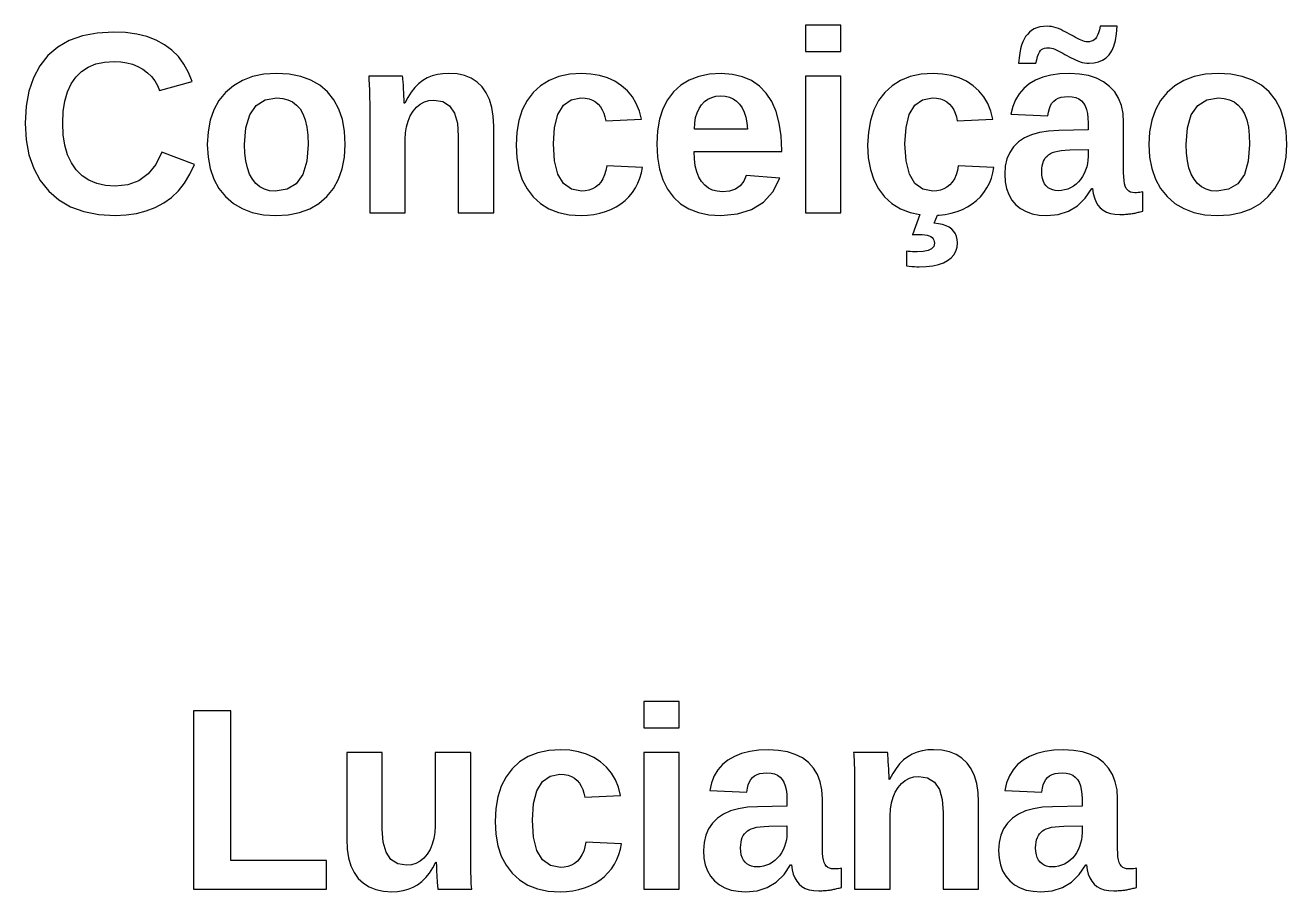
# Model space of a CAD drawing. Header units: metres. Extents: x 18 to 589, y 31 to 387.
# Drawn here: x 535 to 589.2, y 349.6 to 386.7 of the extents above; entities that cross this region are included whole.
import ezdxf

# ---------------------------------------------------------------- set-up
doc = ezdxf.new("R2010")
doc.units = ezdxf.units.M

msp = doc.modelspace()

# ---------------------------------------------------------------- linework, layer by layer
for p, q in [((570.024, 386.728), (568.5, 386.728)), ((568.5, 386.728), (568.5, 385.605)), ((570.024, 385.605), (570.024, 386.728)), ((578.316, 386.568), (578.21, 386.503)), ((578.435, 386.619), (578.316, 386.568)), ((578.568, 386.656), (578.435, 386.619)), ((578.713, 386.677), (578.568, 386.656)), ((578.871, 386.685), (578.713, 386.677)), ((578.969, 386.681), (578.871, 386.685)), ((579.067, 386.668), (578.969, 386.681)), ((579.164, 386.648), (579.067, 386.668)), ((579.262, 386.619), (579.164, 386.648)), ((579.36, 386.582), (579.262, 386.619)), ((579.457, 386.539), (579.36, 386.582)), ((579.552, 386.495), (579.457, 386.539)), ((581.117, 386.535), (581.081, 386.407)), ((581.15, 386.685), (581.117, 386.535)), ((581.882, 386.685), (581.15, 386.685)), ((581.856, 386.363), (581.882, 386.685)), ((536.91, 386.072), (536.417, 385.79)), ((537.473, 386.274), (536.91, 386.072)), ((538.106, 386.395), (537.473, 386.274)), ((538.809, 386.435), (538.106, 386.395)), ((539.327, 386.414), (538.809, 386.435)), ((539.805, 386.349), (539.327, 386.414)), ((540.243, 386.241), (539.805, 386.349)), ((540.641, 386.09), (540.243, 386.241)), ((541, 385.895), (540.641, 386.09)), ((577.827, 386.015), (577.778, 385.88)), ((577.885, 386.132), (577.827, 386.015)), ((577.952, 386.24), (577.885, 386.132)), ((578.029, 386.338), (577.952, 386.24)), ((578.114, 386.425), (578.029, 386.338)), ((578.21, 386.503), (578.114, 386.425)), ((579.647, 386.449), (579.552, 386.495)), ((579.74, 386.401), (579.647, 386.449)), ((579.831, 386.351), (579.74, 386.401)), ((579.921, 386.301), (579.831, 386.351)), ((580.009, 386.253), (579.921, 386.301)), ((580.094, 386.207), (580.009, 386.253)), ((580.177, 386.163), (580.094, 386.207)), ((580.257, 386.121), (580.177, 386.163)), ((580.335, 386.083), (580.257, 386.121)), ((580.409, 386.055), (580.335, 386.083)), ((580.48, 386.034), (580.409, 386.055)), ((580.548, 386.022), (580.48, 386.034)), ((580.613, 386.018), (580.548, 386.022)), ((580.696, 386.023), (580.613, 386.018)), ((580.771, 386.039), (580.696, 386.023)), ((580.839, 386.065), (580.771, 386.039)), ((580.899, 386.103), (580.839, 386.065)), ((580.952, 386.15), (580.899, 386.103)), ((580.999, 386.214), (580.952, 386.15)), ((581.042, 386.3), (580.999, 386.214)), ((581.081, 386.407), (581.042, 386.3)), ((581.74, 385.837), (581.809, 386.081)), ((581.809, 386.081), (581.856, 386.363)), ((536.417, 385.79), (535.993, 385.426)), ((541.318, 385.659), (541, 385.895)), ((541.596, 385.383), (541.318, 385.659)), ((568.5, 385.605), (570.024, 385.605)), ((577.7, 385.537), (577.672, 385.328)), ((577.735, 385.721), (577.7, 385.537)), ((577.778, 385.88), (577.735, 385.721)), ((578.461, 385.383), (578.5, 385.491)), ((578.5, 385.491), (578.542, 385.576)), ((578.542, 385.576), (578.587, 385.638)), ((578.587, 385.638), (578.637, 385.683)), ((578.637, 385.683), (578.697, 385.718)), ((578.697, 385.718), (578.765, 385.743)), ((578.765, 385.743), (578.841, 385.758)), ((578.841, 385.758), (578.926, 385.763)), ((578.926, 385.763), (578.992, 385.758)), ((578.992, 385.758), (579.062, 385.746)), ((579.062, 385.746), (579.136, 385.726)), ((579.136, 385.726), (579.212, 385.697)), ((579.212, 385.697), (579.292, 385.66)), ((579.292, 385.66), (579.374, 385.617)), ((579.374, 385.617), (579.458, 385.573)), ((579.458, 385.573), (579.545, 385.527)), ((579.545, 385.527), (579.633, 385.479)), ((579.633, 385.479), (579.723, 385.429)), ((581.405, 385.331), (581.537, 385.464)), ((581.537, 385.464), (581.649, 385.631)), ((581.649, 385.631), (581.74, 385.837)), ((535.644, 384.988), (535.372, 384.479)), ((535.993, 385.426), (535.644, 384.988)), ((537.44, 384.746), (537.728, 384.935)), ((537.728, 384.935), (538.057, 385.069)), ((538.057, 385.069), (538.428, 385.15)), ((538.428, 385.15), (538.841, 385.177)), ((538.841, 385.177), (539.118, 385.163)), ((539.118, 385.163), (539.38, 385.123)), ((539.38, 385.123), (539.626, 385.055)), ((539.626, 385.055), (539.858, 384.96)), ((539.858, 384.96), (540.075, 384.838)), ((541.834, 385.065), (541.596, 385.383)), ((542.031, 384.707), (541.834, 385.065)), ((577.672, 385.328), (577.651, 385.095)), ((577.651, 385.095), (578.394, 385.095)), ((578.394, 385.095), (578.426, 385.251)), ((578.426, 385.251), (578.461, 385.383)), ((579.723, 385.429), (579.815, 385.379)), ((579.815, 385.379), (579.907, 385.331)), ((579.907, 385.331), (580.001, 385.285)), ((580.001, 385.285), (580.096, 385.241)), ((580.096, 385.241), (580.192, 385.198)), ((580.192, 385.198), (580.289, 385.161)), ((580.289, 385.161), (580.385, 385.133)), ((580.385, 385.133), (580.481, 385.112)), ((580.481, 385.112), (580.577, 385.1)), ((580.577, 385.1), (580.672, 385.095)), ((580.672, 385.095), (580.886, 385.11)), ((580.886, 385.11), (581.079, 385.154)), ((581.079, 385.154), (581.252, 385.228)), ((581.252, 385.228), (581.405, 385.331)), ((535.372, 384.479), (535.178, 383.901)), ((536.993, 384.21), (537.195, 384.504)), ((537.195, 384.504), (537.44, 384.746)), ((540.075, 384.838), (540.271, 384.693)), ((540.271, 384.693), (540.439, 384.529)), ((540.439, 384.529), (540.579, 384.346)), ((542.188, 384.309), (542.031, 384.707)), ((544.779, 384.526), (544.341, 384.364)), ((545.266, 384.624), (544.779, 384.526)), ((545.803, 384.656), (545.266, 384.624)), ((546.351, 384.625), (545.803, 384.656)), ((546.844, 384.531), (546.351, 384.625)), ((547.283, 384.374), (546.844, 384.531)), ((547.667, 384.154), (547.283, 384.374)), ((551.215, 384.548), (549.761, 384.548)), ((549.761, 384.548), (549.768, 384.45)), ((549.768, 384.45), (549.774, 384.347)), ((551.222, 384.493), (551.215, 384.548)), ((551.23, 384.41), (551.222, 384.493)), ((551.238, 384.3), (551.23, 384.41)), ((552.277, 384.467), (552.083, 384.358)), ((552.485, 384.552), (552.277, 384.467)), ((552.707, 384.613), (552.485, 384.552)), ((552.944, 384.649), (552.707, 384.613)), ((553.195, 384.661), (552.944, 384.649)), ((553.551, 384.638), (553.195, 384.661)), ((553.872, 384.569), (553.551, 384.638)), ((554.158, 384.454), (553.872, 384.569)), ((554.41, 384.294), (554.158, 384.454)), ((557.922, 384.526), (557.506, 384.364)), ((558.386, 384.624), (557.922, 384.526)), ((558.9, 384.656), (558.386, 384.624)), ((559.3, 384.635), (558.9, 384.656)), ((559.672, 384.573), (559.3, 384.635)), ((560.014, 384.469), (559.672, 384.573)), ((560.329, 384.323), (560.014, 384.469)), ((563.519, 384.375), (563.158, 384.156)), ((563.928, 384.531), (563.519, 384.375)), ((564.385, 384.625), (563.928, 384.531)), ((564.89, 384.656), (564.385, 384.625)), ((565.372, 384.623), (564.89, 384.656)), ((565.806, 384.522), (565.372, 384.623)), ((566.192, 384.354), (565.806, 384.522)), ((570.024, 384.548), (568.5, 384.548)), ((568.5, 384.548), (568.5, 378.678)), ((570.024, 378.678), (570.024, 384.548)), ((573.004, 384.526), (572.588, 384.364)), ((573.468, 384.624), (573.004, 384.526)), ((573.982, 384.656), (573.468, 384.624)), ((574.382, 384.635), (573.982, 384.656)), ((574.754, 384.573), (574.382, 384.635)), ((575.096, 384.469), (574.754, 384.573)), ((575.411, 384.323), (575.096, 384.469)), ((578.377, 384.373), (578.104, 384.214)), ((578.688, 384.497), (578.377, 384.373)), ((579.036, 384.585), (578.688, 384.497)), ((579.42, 384.638), (579.036, 384.585)), ((579.842, 384.656), (579.42, 384.638)), ((580.267, 384.634), (579.842, 384.656)), ((580.65, 384.568), (580.267, 384.634)), ((580.993, 384.459), (580.65, 384.568)), ((581.295, 384.305), (580.993, 384.459)), ((585.183, 384.526), (584.746, 384.364)), ((585.67, 384.624), (585.183, 384.526)), ((586.207, 384.656), (585.67, 384.624)), ((586.755, 384.625), (586.207, 384.656)), ((587.248, 384.531), (586.755, 384.625)), ((587.687, 384.374), (587.248, 384.531)), ((588.071, 384.154), (587.687, 384.374)), ((535.178, 383.901), (535.061, 383.253)), ((536.723, 383.472), (536.835, 383.866)), ((536.835, 383.866), (536.993, 384.21)), ((540.579, 384.346), (540.692, 384.144)), ((540.692, 384.144), (540.778, 383.924)), ((540.778, 383.924), (542.188, 384.309)), ((543.617, 383.845), (543.336, 383.497)), ((543.954, 384.137), (543.617, 383.845)), ((544.341, 384.364), (543.954, 384.137)), ((547.997, 383.872), (547.667, 384.154)), ((548.269, 383.531), (547.997, 383.872)), ((549.774, 384.347), (549.78, 384.239)), ((549.78, 384.239), (549.786, 384.126)), ((549.786, 384.126), (549.791, 384.008)), ((549.791, 384.008), (549.796, 383.881)), ((549.796, 383.881), (549.8, 383.74)), ((551.248, 384.162), (551.238, 384.3)), ((551.258, 383.997), (551.248, 384.162)), ((551.268, 383.829), (551.258, 383.997)), ((551.276, 383.684), (551.268, 383.829)), ((551.58, 383.86), (551.437, 383.636)), ((551.735, 384.056), (551.58, 383.86)), ((551.903, 384.221), (551.735, 384.056)), ((552.083, 384.358), (551.903, 384.221)), ((554.627, 384.087), (554.41, 384.294)), ((554.807, 383.835), (554.627, 384.087)), ((554.946, 383.541), (554.807, 383.835)), ((556.822, 383.845), (556.559, 383.495)), ((557.14, 384.137), (556.822, 383.845)), ((557.506, 384.364), (557.14, 384.137)), ((560.614, 384.135), (560.329, 384.323)), ((560.865, 383.911), (560.614, 384.135)), ((561.076, 383.655), (560.865, 383.911)), ((562.845, 383.875), (562.586, 383.536)), ((563.158, 384.156), (562.845, 383.875)), ((566.531, 384.12), (566.192, 384.354)), ((566.822, 383.818), (566.531, 384.12)), ((571.904, 383.845), (571.641, 383.495)), ((572.222, 384.137), (571.904, 383.845)), ((572.588, 384.364), (572.222, 384.137)), ((575.696, 384.135), (575.411, 384.323)), ((575.947, 383.911), (575.696, 384.135)), ((576.158, 383.655), (575.947, 383.911)), ((577.868, 384.021), (577.672, 383.794)), ((578.104, 384.214), (577.868, 384.021)), ((581.556, 384.108), (581.295, 384.305)), ((581.773, 383.871), (581.556, 384.108)), ((581.942, 383.596), (581.773, 383.871)), ((584.021, 383.845), (583.74, 383.497)), ((584.359, 384.137), (584.021, 383.845)), ((584.746, 384.364), (584.359, 384.137)), ((588.401, 383.872), (588.071, 384.154)), ((588.674, 383.531), (588.401, 383.872)), ((536.656, 383.029), (536.723, 383.472)), ((543.336, 383.497), (543.117, 383.1)), ((544.658, 382.893), (544.936, 383.291)), ((544.936, 383.291), (545.325, 383.53)), ((545.325, 383.53), (545.825, 383.609)), ((545.825, 383.609), (546.073, 383.59)), ((546.073, 383.59), (546.296, 383.534)), ((546.296, 383.534), (546.494, 383.439)), ((546.494, 383.439), (546.668, 383.307)), ((546.668, 383.307), (546.817, 383.137)), ((548.481, 383.135), (548.269, 383.531)), ((549.8, 383.74), (549.802, 383.585)), ((549.802, 383.585), (549.804, 383.417)), ((549.804, 383.417), (549.805, 383.235)), ((551.281, 383.561), (551.276, 383.684)), ((551.284, 383.46), (551.281, 383.561)), ((551.286, 383.381), (551.284, 383.46)), ((551.307, 383.381), (551.286, 383.381)), ((551.437, 383.636), (551.307, 383.381)), ((551.812, 383.213), (551.973, 383.346)), ((551.973, 383.346), (552.152, 383.441)), ((552.152, 383.441), (552.348, 383.498)), ((552.348, 383.498), (552.56, 383.517)), ((552.56, 383.517), (552.937, 383.455)), ((552.937, 383.455), (553.23, 383.27)), ((555.046, 383.205), (554.946, 383.541)), ((556.559, 383.495), (556.354, 383.094)), ((557.879, 382.9), (558.114, 383.294)), ((558.114, 383.294), (558.444, 383.53)), ((558.444, 383.53), (558.867, 383.609)), ((558.867, 383.609), (559.05, 383.598)), ((559.05, 383.598), (559.215, 383.566)), ((559.215, 383.566), (559.362, 383.513)), ((559.362, 383.513), (559.492, 383.437)), ((559.492, 383.437), (559.605, 383.341)), ((559.605, 383.341), (559.702, 383.226)), ((561.246, 383.368), (561.076, 383.655)), ((561.376, 383.049), (561.246, 383.368)), ((562.586, 383.536), (562.384, 383.142)), ((563.936, 383.16), (564.042, 383.322)), ((564.042, 383.322), (564.168, 383.456)), ((564.168, 383.456), (564.313, 383.561)), ((564.313, 383.561), (564.479, 383.636)), ((564.479, 383.636), (564.664, 383.681)), ((564.664, 383.681), (564.869, 383.696)), ((564.869, 383.696), (565.062, 383.682)), ((565.062, 383.682), (565.239, 383.639)), ((565.239, 383.639), (565.4, 383.568)), ((565.4, 383.568), (565.544, 383.469)), ((565.544, 383.469), (565.672, 383.341)), ((565.672, 383.341), (565.781, 383.184)), ((567.062, 383.452), (566.822, 383.818)), ((567.249, 383.023), (567.062, 383.452)), ((571.641, 383.495), (571.436, 383.094)), ((572.961, 382.9), (573.196, 383.294)), ((573.196, 383.294), (573.526, 383.53)), ((573.526, 383.53), (573.95, 383.609)), ((573.95, 383.609), (574.132, 383.598)), ((574.132, 383.598), (574.297, 383.566)), ((574.297, 383.566), (574.444, 383.513)), ((574.444, 383.513), (574.574, 383.437)), ((574.574, 383.437), (574.687, 383.341)), ((574.687, 383.341), (574.784, 383.226)), ((576.328, 383.368), (576.158, 383.655)), ((576.458, 383.049), (576.328, 383.368)), ((577.516, 383.534), (577.398, 383.241)), ((577.672, 383.794), (577.516, 383.534)), ((579.022, 383.282), (579.083, 383.389)), ((579.083, 383.389), (579.156, 383.476)), ((579.156, 383.476), (579.244, 383.546)), ((579.244, 383.546), (579.351, 383.6)), ((579.351, 383.6), (579.475, 383.638)), ((579.475, 383.638), (579.617, 383.661)), ((579.617, 383.661), (579.777, 383.669)), ((579.777, 383.669), (579.949, 383.658)), ((579.949, 383.658), (580.101, 383.624)), ((580.101, 383.624), (580.232, 383.568)), ((580.232, 383.568), (580.343, 383.49)), ((580.343, 383.49), (580.434, 383.389)), ((580.434, 383.389), (580.506, 383.266)), ((582.062, 383.285), (581.942, 383.596)), ((582.134, 382.937), (582.062, 383.285)), ((583.74, 383.497), (583.521, 383.1)), ((585.062, 382.893), (585.34, 383.291)), ((585.34, 383.291), (585.729, 383.53)), ((585.729, 383.53), (586.229, 383.609)), ((586.229, 383.609), (586.477, 383.59)), ((586.477, 383.59), (586.7, 383.534)), ((586.7, 383.534), (586.899, 383.439)), ((586.899, 383.439), (587.072, 383.307)), ((587.072, 383.307), (587.221, 383.137)), ((588.886, 383.135), (588.674, 383.531)), ((535.061, 383.253), (535.022, 382.535)), ((536.633, 382.535), (536.656, 383.029)), ((543.117, 383.1), (542.961, 382.654)), ((544.491, 382.335), (544.658, 382.893)), ((546.817, 383.137), (546.94, 382.925)), ((546.94, 382.925), (547.036, 382.668)), ((548.633, 382.685), (548.481, 383.135)), ((549.805, 383.235), (549.805, 378.678)), ((551.451, 382.62), (551.546, 382.842)), ((551.546, 382.842), (551.668, 383.042)), ((551.668, 383.042), (551.812, 383.213)), ((553.23, 383.27), (553.44, 382.96)), ((553.44, 382.96), (553.565, 382.528)), ((555.106, 382.826), (555.046, 383.205)), ((555.126, 382.405), (555.106, 382.826)), ((556.354, 383.094), (556.207, 382.641)), ((557.737, 382.349), (557.879, 382.9)), ((559.702, 383.226), (559.782, 383.097)), ((559.782, 383.097), (559.847, 382.953)), ((559.847, 382.953), (559.897, 382.795)), ((559.897, 382.795), (559.931, 382.622)), ((561.466, 382.698), (561.376, 383.049)), ((562.384, 383.142), (562.239, 382.695)), ((563.753, 382.532), (563.792, 382.765)), ((563.792, 382.765), (563.853, 382.975)), ((563.853, 382.975), (563.936, 383.16)), ((565.781, 383.184), (565.869, 383)), ((565.869, 383), (565.938, 382.786)), ((565.938, 382.786), (565.986, 382.545)), ((567.382, 382.532), (567.249, 383.023)), ((571.436, 383.094), (571.289, 382.641)), ((572.82, 382.349), (572.961, 382.9)), ((574.784, 383.226), (574.864, 383.097)), ((574.864, 383.097), (574.929, 382.953)), ((574.929, 382.953), (574.979, 382.795)), ((574.979, 382.795), (575.013, 382.622)), ((576.548, 382.698), (576.458, 383.049)), ((577.398, 383.241), (577.32, 382.915)), ((577.32, 382.915), (578.909, 382.839)), ((578.909, 382.839), (578.935, 383.007)), ((578.935, 383.007), (578.972, 383.154)), ((578.972, 383.154), (579.022, 383.282)), ((580.506, 383.266), (580.562, 383.119)), ((580.562, 383.119), (580.602, 382.948)), ((580.602, 382.948), (580.626, 382.753)), ((580.626, 382.753), (580.634, 382.535)), ((582.158, 382.551), (582.134, 382.937)), ((583.521, 383.1), (583.365, 382.654)), ((584.896, 382.335), (585.062, 382.893)), ((587.221, 383.137), (587.344, 382.925)), ((587.344, 382.925), (587.44, 382.668)), ((589.037, 382.685), (588.886, 383.135)), ((535.022, 382.535), (535.063, 381.818)), ((536.657, 382.033), (536.633, 382.535)), ((542.961, 382.654), (542.867, 382.161)), ((544.436, 381.618), (544.491, 382.335)), ((547.036, 382.668), (547.104, 382.364)), ((547.104, 382.364), (547.145, 382.014)), ((548.723, 382.179), (548.633, 382.685)), ((551.343, 382.111), (551.383, 382.376)), ((551.383, 382.376), (551.451, 382.62)), ((553.565, 382.528), (553.607, 381.971)), ((555.126, 378.678), (555.126, 382.405)), ((556.207, 382.641), (556.119, 382.136)), ((557.69, 381.64), (557.737, 382.349)), ((559.931, 382.622), (561.466, 382.698)), ((562.239, 382.695), (562.153, 382.195)), ((563.735, 382.275), (563.753, 382.532)), ((566.013, 382.275), (563.735, 382.275)), ((565.986, 382.545), (566.013, 382.275)), ((567.462, 381.979), (567.382, 382.532)), ((571.289, 382.641), (571.202, 382.136)), ((572.772, 381.64), (572.82, 382.349)), ((575.013, 382.622), (576.548, 382.698)), ((579.37, 382.215), (578.94, 382.192)), ((580.634, 382.237), (579.37, 382.215)), ((580.634, 382.535), (580.634, 382.237)), ((582.158, 380.414), (582.158, 382.551)), ((583.365, 382.654), (583.271, 382.161)), ((584.84, 381.618), (584.896, 382.335)), ((587.44, 382.668), (587.509, 382.364)), ((587.509, 382.364), (587.55, 382.014)), ((589.128, 382.179), (589.037, 382.685)), ((535.063, 381.818), (535.183, 381.167)), ((536.726, 381.58), (536.657, 382.033)), ((542.867, 382.161), (542.836, 381.618)), ((547.145, 382.014), (547.159, 381.618)), ((548.754, 381.618), (548.723, 382.179)), ((551.329, 381.825), (551.343, 382.111)), ((551.329, 378.678), (551.329, 381.825)), ((553.607, 381.971), (553.607, 378.678)), ((556.119, 382.136), (556.09, 381.58)), ((562.153, 382.195), (562.124, 381.64)), ((567.489, 381.363), (567.462, 381.979)), ((571.202, 382.136), (571.172, 381.58)), ((577.648, 381.727), (577.434, 381.519)), ((577.907, 381.899), (577.648, 381.727)), ((578.209, 382.034), (577.907, 381.899)), ((578.553, 382.132), (578.209, 382.034)), ((578.94, 382.192), (578.553, 382.132)), ((583.271, 382.161), (583.24, 381.618)), ((587.55, 382.014), (587.563, 381.618)), ((589.158, 381.618), (589.128, 382.179)), ((535.183, 381.167), (535.385, 380.583)), ((536.841, 381.178), (536.726, 381.58)), ((537.003, 380.825), (536.841, 381.178)), ((540.891, 381.282), (540.63, 380.759)), ((542.286, 380.756), (540.891, 381.282)), ((542.836, 381.618), (542.867, 381.074)), ((544.449, 381.244), (544.436, 381.618)), ((544.49, 380.908), (544.449, 381.244)), ((547.159, 381.618), (547.103, 380.896)), ((548.722, 381.072), (548.754, 381.618)), ((556.09, 381.58), (556.119, 381.037)), ((557.738, 380.91), (557.69, 381.64)), ((562.124, 381.64), (562.152, 381.068)), ((563.737, 380.994), (563.724, 381.32)), ((563.724, 381.32), (567.489, 381.32)), ((567.489, 381.32), (567.489, 381.363)), ((571.172, 381.58), (571.201, 381.037)), ((572.82, 380.91), (572.772, 381.64)), ((577.268, 381.276), (577.149, 380.998)), ((577.434, 381.519), (577.268, 381.276)), ((578.811, 381.052), (578.87, 381.119)), ((578.87, 381.119), (578.938, 381.177)), ((578.938, 381.177), (579.014, 381.227)), ((579.014, 381.227), (579.099, 381.269)), ((579.099, 381.269), (579.201, 381.304)), ((579.201, 381.304), (579.327, 381.333)), ((579.327, 381.333), (579.477, 381.356)), ((579.477, 381.356), (579.653, 381.374)), ((579.653, 381.374), (579.853, 381.385)), ((579.853, 381.385), (580.634, 381.396)), ((580.634, 381.396), (580.634, 381.098)), ((583.24, 381.618), (583.271, 381.074)), ((584.854, 381.244), (584.84, 381.618)), ((584.894, 380.908), (584.854, 381.244)), ((587.563, 381.618), (587.507, 380.896)), ((589.126, 381.072), (589.158, 381.618)), ((535.385, 380.583), (535.666, 380.065)), ((537.211, 380.523), (537.003, 380.825)), ((540.63, 380.759), (540.299, 380.352)), ((542.089, 380.336), (542.286, 380.756)), ((542.867, 381.074), (542.961, 380.579)), ((542.961, 380.579), (543.117, 380.132)), ((544.558, 380.609), (544.49, 380.908)), ((544.653, 380.348), (544.558, 380.609)), ((547.103, 380.896), (546.934, 380.334)), ((548.627, 380.576), (548.722, 381.072)), ((556.119, 381.037), (556.206, 380.544)), ((557.882, 380.342), (557.738, 380.91)), ((559.979, 380.702), (559.942, 380.495)), ((561.509, 380.631), (559.979, 380.702)), ((561.466, 380.396), (561.509, 380.631)), ((562.152, 381.068), (562.238, 380.553)), ((563.775, 380.702), (563.737, 380.994)), ((563.839, 380.443), (563.775, 380.702)), ((571.201, 381.037), (571.289, 380.544)), ((572.964, 380.342), (572.82, 380.91)), ((575.062, 380.702), (575.024, 380.495)), ((576.591, 380.631), (575.062, 380.702)), ((576.548, 380.396), (576.591, 380.631)), ((577.078, 380.685), (577.054, 380.338)), ((577.149, 380.998), (577.078, 380.685)), ((578.644, 380.458), (578.648, 380.583)), ((578.648, 380.583), (578.662, 380.697)), ((578.662, 380.697), (578.686, 380.801)), ((578.686, 380.801), (578.718, 380.895)), ((578.718, 380.895), (578.76, 380.978)), ((578.76, 380.978), (578.811, 381.052)), ((580.574, 380.65), (580.527, 380.508)), ((580.607, 380.796), (580.574, 380.65)), ((580.628, 380.945), (580.607, 380.796)), ((580.634, 381.098), (580.628, 380.945)), ((583.271, 381.074), (583.365, 380.579)), ((583.365, 380.579), (583.521, 380.132)), ((584.962, 380.609), (584.894, 380.908)), ((585.057, 380.348), (584.962, 380.609)), ((587.507, 380.896), (587.338, 380.334)), ((589.031, 380.576), (589.126, 381.072)), ((535.666, 380.065), (536.029, 379.614)), ((537.463, 380.273), (537.211, 380.523)), ((537.755, 380.078), (537.463, 380.273)), ((538.089, 379.939), (537.755, 380.078)), ((539.896, 380.061), (539.423, 379.887)), ((540.299, 380.352), (539.896, 380.061)), ((541.858, 379.961), (542.089, 380.336)), ((543.117, 380.132), (543.336, 379.733)), ((544.775, 380.124), (544.653, 380.348)), ((544.923, 379.939), (544.775, 380.124)), ((546.934, 380.334), (546.653, 379.933)), ((548.247, 379.73), (548.469, 380.128)), ((548.469, 380.128), (548.627, 380.576)), ((556.206, 380.544), (556.352, 380.101)), ((556.352, 380.101), (556.555, 379.708)), ((558.122, 379.936), (557.882, 380.342)), ((559.815, 380.147), (559.724, 380.006)), ((559.887, 380.311), (559.815, 380.147)), ((559.942, 380.495), (559.887, 380.311)), ((561.315, 379.956), (561.401, 380.17)), ((561.401, 380.17), (561.466, 380.396)), ((562.238, 380.553), (562.38, 380.096)), ((562.38, 380.096), (562.579, 379.696)), ((563.927, 380.218), (563.839, 380.443)), ((564.042, 380.026), (563.927, 380.218)), ((565.856, 380.038), (565.7, 379.842)), ((565.964, 380.289), (565.856, 380.038)), ((567.402, 380.165), (565.964, 380.289)), ((567.101, 379.591), (567.402, 380.165)), ((571.289, 380.544), (571.434, 380.101)), ((571.434, 380.101), (571.637, 379.708)), ((573.204, 379.936), (572.964, 380.342)), ((574.897, 380.147), (574.806, 380.006)), ((574.97, 380.311), (574.897, 380.147)), ((575.024, 380.495), (574.97, 380.311)), ((576.397, 379.956), (576.483, 380.17)), ((576.483, 380.17), (576.548, 380.396)), ((577.054, 380.338), (577.073, 380.017)), ((578.651, 380.299), (578.644, 380.458)), ((578.674, 380.158), (578.651, 380.299)), ((578.713, 380.034), (578.674, 380.158)), ((580.311, 380.116), (580.218, 380.009)), ((580.394, 380.236), (580.311, 380.116)), ((580.466, 380.368), (580.394, 380.236)), ((580.527, 380.508), (580.466, 380.368)), ((582.163, 380.229), (582.158, 380.414)), ((582.176, 380.068), (582.163, 380.229)), ((582.199, 379.932), (582.176, 380.068)), ((583.521, 380.132), (583.74, 379.733)), ((585.179, 380.124), (585.057, 380.348)), ((585.327, 379.939), (585.179, 380.124)), ((587.338, 380.334), (587.057, 379.933)), ((588.651, 379.73), (588.873, 380.128)), ((588.873, 380.128), (589.031, 380.576)), ((536.029, 379.614), (536.465, 379.238)), ((538.463, 379.856), (538.089, 379.939)), ((538.879, 379.828), (538.463, 379.856)), ((539.423, 379.887), (538.879, 379.828)), ((541.296, 379.348), (541.594, 379.632)), ((541.594, 379.632), (541.858, 379.961)), ((543.336, 379.733), (543.617, 379.384)), ((545.094, 379.796), (544.923, 379.939)), ((545.29, 379.693), (545.094, 379.796)), ((545.51, 379.632), (545.29, 379.693)), ((545.754, 379.611), (545.51, 379.632)), ((546.26, 379.692), (545.754, 379.611)), ((546.653, 379.933), (546.26, 379.692)), ((547.962, 379.381), (548.247, 379.73)), ((556.555, 379.708), (556.817, 379.365)), ((558.458, 379.693), (558.122, 379.936)), ((558.889, 379.611), (558.458, 379.693)), ((559.057, 379.622), (558.889, 379.611)), ((559.214, 379.655), (559.057, 379.622)), ((559.359, 379.71), (559.214, 379.655)), ((559.493, 379.787), (559.359, 379.71)), ((559.616, 379.885), (559.493, 379.787)), ((559.724, 380.006), (559.616, 379.885)), ((560.929, 379.377), (561.078, 379.557)), ((561.078, 379.557), (561.207, 379.751)), ((561.207, 379.751), (561.315, 379.956)), ((562.579, 379.696), (562.835, 379.354)), ((564.179, 379.869), (564.042, 380.026)), ((564.338, 379.747), (564.179, 379.869)), ((564.519, 379.66), (564.338, 379.747)), ((564.721, 379.607), (564.519, 379.66)), ((564.945, 379.59), (564.721, 379.607)), ((565.244, 379.618), (564.945, 379.59)), ((565.496, 379.702), (565.244, 379.618)), ((565.7, 379.842), (565.496, 379.702)), ((566.697, 379.144), (567.101, 379.591)), ((571.637, 379.708), (571.899, 379.365)), ((573.54, 379.693), (573.204, 379.936)), ((573.971, 379.611), (573.54, 379.693)), ((574.139, 379.622), (573.971, 379.611)), ((574.296, 379.655), (574.139, 379.622)), ((574.441, 379.71), (574.296, 379.655)), ((574.575, 379.787), (574.441, 379.71)), ((574.698, 379.885), (574.575, 379.787)), ((574.806, 380.006), (574.698, 379.885)), ((576.011, 379.377), (576.16, 379.557)), ((576.16, 379.557), (576.289, 379.751)), ((576.289, 379.751), (576.397, 379.956)), ((577.073, 380.017), (577.131, 379.726)), ((577.131, 379.726), (577.226, 379.465)), ((578.767, 379.926), (578.713, 380.034)), ((578.836, 379.837), (578.767, 379.926)), ((578.918, 379.763), (578.836, 379.837)), ((579.011, 379.706), (578.918, 379.763)), ((579.113, 379.666), (579.011, 379.706)), ((579.226, 379.641), (579.113, 379.666)), ((579.349, 379.633), (579.226, 379.641)), ((579.489, 379.641), (579.349, 379.633)), ((579.625, 379.664), (579.489, 379.641)), ((579.756, 379.703), (579.625, 379.664)), ((579.882, 379.758), (579.756, 379.703)), ((580.002, 379.828), (579.882, 379.758)), ((580.116, 379.912), (580.002, 379.828)), ((580.218, 380.009), (580.116, 379.912)), ((580.51, 379.309), (580.792, 379.725)), ((580.792, 379.725), (580.824, 379.725)), ((580.824, 379.725), (580.855, 379.517)), ((580.855, 379.517), (580.903, 379.33)), ((582.23, 379.821), (582.199, 379.932)), ((582.27, 379.733), (582.23, 379.821)), ((582.32, 379.666), (582.27, 379.733)), ((582.383, 379.614), (582.32, 379.666)), ((582.457, 379.576), (582.383, 379.614)), ((582.543, 379.554), (582.457, 379.576)), ((582.641, 379.546), (582.543, 379.554)), ((582.71, 379.548), (582.641, 379.546)), ((582.778, 379.552), (582.71, 379.548)), ((582.846, 379.558), (582.778, 379.552)), ((582.912, 379.567), (582.846, 379.558)), ((582.978, 379.579), (582.912, 379.567)), ((582.978, 378.754), (582.978, 379.579)), ((583.74, 379.733), (584.021, 379.384)), ((585.499, 379.796), (585.327, 379.939)), ((585.694, 379.693), (585.499, 379.796)), ((585.914, 379.632), (585.694, 379.693)), ((586.158, 379.611), (585.914, 379.632)), ((586.664, 379.692), (586.158, 379.611)), ((587.057, 379.933), (586.664, 379.692)), ((588.366, 379.381), (588.651, 379.73)), ((536.465, 379.238), (536.968, 378.946)), ((540.603, 378.915), (540.965, 379.11)), ((540.965, 379.11), (541.296, 379.348)), ((543.617, 379.384), (543.953, 379.091)), ((543.953, 379.091), (544.336, 378.863)), ((547.231, 378.862), (547.621, 379.089)), ((547.621, 379.089), (547.962, 379.381)), ((556.817, 379.365), (557.132, 379.079)), ((557.132, 379.079), (557.496, 378.856)), ((560.377, 378.939), (560.579, 379.068)), ((560.579, 379.068), (560.763, 379.214)), ((560.763, 379.214), (560.929, 379.377)), ((562.835, 379.354), (563.143, 379.072)), ((563.143, 379.072), (563.501, 378.852)), ((566.191, 378.825), (566.697, 379.144)), ((571.899, 379.365), (572.214, 379.079)), ((572.214, 379.079), (572.578, 378.856)), ((575.46, 378.939), (575.661, 379.068)), ((575.661, 379.068), (575.845, 379.214)), ((575.845, 379.214), (576.011, 379.377)), ((577.226, 379.465), (577.36, 379.234)), ((577.36, 379.234), (577.532, 379.034)), ((577.532, 379.034), (577.737, 378.867)), ((579.789, 378.755), (580.175, 378.986)), ((580.175, 378.986), (580.51, 379.309)), ((580.903, 379.33), (580.968, 379.164)), ((580.968, 379.164), (581.052, 379.019)), ((581.052, 379.019), (581.152, 378.895)), ((584.021, 379.384), (584.357, 379.091)), ((584.357, 379.091), (584.741, 378.863)), ((587.635, 378.862), (588.025, 379.089)), ((588.025, 379.089), (588.366, 379.381)), ((536.968, 378.946), (537.538, 378.737)), ((537.538, 378.737), (538.175, 378.612)), ((538.175, 378.612), (538.879, 378.57)), ((538.879, 378.57), (539.351, 378.592)), ((539.351, 378.592), (539.796, 378.656)), ((539.796, 378.656), (540.213, 378.764)), ((540.213, 378.764), (540.603, 378.915)), ((544.336, 378.863), (544.767, 378.7)), ((544.767, 378.7), (545.245, 378.603)), ((545.245, 378.603), (545.77, 378.57)), ((545.77, 378.57), (546.306, 378.602)), ((546.306, 378.602), (546.793, 378.7)), ((546.793, 378.7), (547.231, 378.862)), ((549.805, 378.678), (551.329, 378.678)), ((553.607, 378.678), (555.126, 378.678)), ((557.496, 378.856), (557.908, 378.697)), ((557.908, 378.697), (558.369, 378.602)), ((558.369, 378.602), (558.878, 378.57)), ((558.878, 378.57), (559.157, 378.58)), ((559.157, 378.58), (559.424, 378.611)), ((559.424, 378.611), (559.68, 378.663)), ((559.68, 378.663), (559.925, 378.735)), ((559.925, 378.735), (560.158, 378.828)), ((560.158, 378.828), (560.377, 378.939)), ((563.501, 378.852), (563.908, 378.695)), ((563.908, 378.695), (564.364, 378.601)), ((564.364, 378.601), (564.869, 378.57)), ((564.869, 378.57), (565.581, 378.634)), ((565.581, 378.634), (566.191, 378.825)), ((568.5, 378.678), (570.024, 378.678)), ((572.578, 378.856), (572.99, 378.697)), ((572.99, 378.697), (573.405, 378.611)), ((573.405, 378.611), (573.092, 377.745)), ((574.025, 378.234), (574.164, 378.578)), ((574.164, 378.578), (574.239, 378.58)), ((574.239, 378.58), (574.506, 378.611)), ((574.506, 378.611), (574.762, 378.663)), ((574.762, 378.663), (575.007, 378.735)), ((575.007, 378.735), (575.24, 378.828)), ((575.24, 378.828), (575.46, 378.939)), ((577.737, 378.867), (577.973, 378.737)), ((577.973, 378.737), (578.239, 378.644)), ((578.239, 378.644), (578.535, 378.589)), ((578.535, 378.589), (578.86, 378.57)), ((578.86, 378.57), (579.351, 378.616)), ((579.351, 378.616), (579.789, 378.755)), ((581.152, 378.895), (581.274, 378.794)), ((581.274, 378.794), (581.42, 378.715)), ((581.42, 378.715), (581.589, 378.658)), ((581.589, 378.658), (581.783, 378.625)), ((581.783, 378.625), (582.001, 378.613)), ((582.001, 378.613), (582.065, 378.614)), ((582.065, 378.614), (582.125, 378.615)), ((582.125, 378.615), (582.182, 378.617)), ((582.182, 378.617), (582.236, 378.62)), ((582.236, 378.62), (582.286, 378.624)), ((582.286, 378.624), (582.334, 378.629)), ((582.334, 378.629), (582.381, 378.634)), ((582.381, 378.634), (582.428, 378.639)), ((582.428, 378.639), (582.473, 378.645)), ((582.473, 378.645), (582.517, 378.651)), ((582.517, 378.651), (582.56, 378.658)), ((582.56, 378.658), (582.603, 378.666)), ((582.603, 378.666), (582.647, 378.675)), ((582.647, 378.675), (582.69, 378.684)), ((582.69, 378.684), (582.733, 378.695)), ((582.733, 378.695), (582.778, 378.706)), ((582.778, 378.706), (582.825, 378.717)), ((582.825, 378.717), (582.873, 378.729)), ((582.873, 378.729), (582.924, 378.742)), ((582.924, 378.742), (582.978, 378.754)), ((584.741, 378.863), (585.171, 378.7)), ((585.171, 378.7), (585.649, 378.603)), ((585.649, 378.603), (586.175, 378.57)), ((586.175, 378.57), (586.71, 378.602)), ((586.71, 378.602), (587.197, 378.7)), ((587.197, 378.7), (587.635, 378.862)), ((574.219, 378.215), (574.025, 378.234)), ((574.391, 378.181), (574.219, 378.215)), ((574.543, 378.131), (574.391, 378.181)), ((574.673, 378.065), (574.543, 378.131)), ((574.782, 377.984), (574.673, 378.065)), ((574.871, 377.89), (574.782, 377.984)), ((574.94, 377.785), (574.871, 377.89)), ((573.092, 377.745), (573.128, 377.749)), ((573.128, 377.749), (573.174, 377.752)), ((573.174, 377.752), (573.23, 377.755)), ((573.23, 377.755), (573.297, 377.756)), ((573.297, 377.756), (573.374, 377.756)), ((573.374, 377.756), (573.509, 377.753)), ((573.509, 377.753), (573.628, 377.742)), ((573.628, 377.742), (573.73, 377.723)), ((573.73, 377.723), (573.815, 377.697)), ((573.815, 377.697), (573.884, 377.664)), ((573.884, 377.664), (573.939, 377.623)), ((573.939, 377.623), (573.982, 377.575)), ((573.982, 377.575), (574.012, 377.518)), ((574.036, 377.382), (574.007, 377.247)), ((574.012, 377.518), (574.03, 377.454)), ((574.03, 377.454), (574.036, 377.382)), ((574.989, 377.668), (574.94, 377.785)), ((575.019, 377.542), (574.989, 377.668)), ((575.012, 377.21), (575.029, 377.404)), ((575.029, 377.404), (575.019, 377.542)), ((572.916, 377.032), (572.837, 377.046)), ((572.837, 377.046), (572.837, 376.406)), ((573.002, 377.021), (572.916, 377.032)), ((573.093, 377.014), (573.002, 377.021)), ((573.19, 377.009), (573.093, 377.014)), ((573.293, 377.008), (573.19, 377.009)), ((573.561, 377.023), (573.293, 377.008)), ((573.769, 377.068), (573.561, 377.023)), ((573.917, 377.143), (573.769, 377.068)), ((574.007, 377.247), (573.917, 377.143)), ((574.758, 376.748), (574.877, 376.882)), ((574.877, 376.882), (574.961, 377.036)), ((574.961, 377.036), (575.012, 377.21)), ((572.837, 376.406), (572.957, 376.394)), ((572.957, 376.394), (573.071, 376.385)), ((573.071, 376.385), (573.181, 376.378)), ((573.181, 376.378), (573.285, 376.374)), ((573.285, 376.374), (573.385, 376.373)), ((573.385, 376.373), (573.689, 376.384)), ((573.689, 376.384), (573.963, 376.415)), ((573.963, 376.415), (574.207, 376.467)), ((574.207, 376.467), (574.422, 376.54)), ((574.422, 376.54), (574.606, 376.634)), ((574.606, 376.634), (574.758, 376.748)), ((543.842, 357.322), (542.242, 357.322)), ((542.242, 357.322), (542.242, 349.678)), ((543.842, 350.915), (543.842, 357.322)), ((563.09, 357.729), (561.565, 357.729)), ((561.565, 357.729), (561.565, 356.606)), ((563.09, 356.606), (563.09, 357.729)), ((561.565, 356.606), (563.09, 356.606)), ((550.34, 355.548), (548.816, 355.548)), ((548.816, 355.548), (548.816, 351.821)), ((550.34, 352.255), (550.34, 355.548)), ((554.138, 355.548), (552.613, 355.548)), ((552.613, 355.548), (552.613, 352.401)), ((554.138, 350.991), (554.138, 355.548)), ((556.239, 355.137), (555.921, 354.845)), ((556.605, 355.364), (556.239, 355.137)), ((557.021, 355.527), (556.605, 355.364)), ((557.485, 355.624), (557.021, 355.527)), ((557.999, 355.656), (557.485, 355.624)), ((558.399, 355.635), (557.999, 355.656)), ((558.771, 355.573), (558.399, 355.635)), ((559.113, 355.469), (558.771, 355.573)), ((559.428, 355.323), (559.113, 355.469)), ((559.713, 355.136), (559.428, 355.323)), ((559.964, 354.911), (559.713, 355.136)), ((563.09, 355.548), (561.565, 355.548)), ((561.565, 355.548), (561.565, 349.678)), ((563.09, 349.678), (563.09, 355.548)), ((565.179, 355.214), (564.944, 355.021)), ((565.453, 355.373), (565.179, 355.214)), ((565.763, 355.497), (565.453, 355.373)), ((566.111, 355.586), (565.763, 355.497)), ((566.496, 355.639), (566.111, 355.586)), ((566.918, 355.656), (566.496, 355.639)), ((567.342, 355.634), (566.918, 355.656)), ((567.726, 355.569), (567.342, 355.634)), ((568.069, 355.459), (567.726, 355.569)), ((568.371, 355.306), (568.069, 355.459)), ((568.632, 355.108), (568.371, 355.306)), ((572.025, 355.548), (570.571, 355.548)), ((570.571, 355.548), (570.577, 355.45)), ((570.577, 355.45), (570.584, 355.347)), ((570.584, 355.347), (570.59, 355.239)), ((570.59, 355.239), (570.595, 355.126)), ((572.032, 355.493), (572.025, 355.548)), ((572.04, 355.41), (572.032, 355.493)), ((572.048, 355.3), (572.04, 355.41)), ((572.058, 355.162), (572.048, 355.3)), ((572.068, 354.997), (572.058, 355.162)), ((572.713, 355.222), (572.545, 355.056)), ((572.893, 355.358), (572.713, 355.222)), ((573.087, 355.467), (572.893, 355.358)), ((573.295, 355.552), (573.087, 355.467)), ((573.517, 355.613), (573.295, 355.552)), ((573.754, 355.65), (573.517, 355.613)), ((574.005, 355.662), (573.754, 355.65)), ((574.361, 355.639), (574.005, 355.662)), ((574.682, 355.57), (574.361, 355.639)), ((574.969, 355.455), (574.682, 355.57)), ((575.22, 355.294), (574.969, 355.455)), ((575.437, 355.087), (575.22, 355.294)), ((577.842, 355.214), (577.607, 355.021)), ((578.115, 355.373), (577.842, 355.214)), ((578.426, 355.497), (578.115, 355.373)), ((578.774, 355.586), (578.426, 355.497)), ((579.159, 355.639), (578.774, 355.586)), ((579.581, 355.656), (579.159, 355.639)), ((580.005, 355.634), (579.581, 355.656)), ((580.389, 355.569), (580.005, 355.634)), ((580.732, 355.459), (580.389, 355.569)), ((581.034, 355.306), (580.732, 355.459)), ((581.295, 355.108), (581.034, 355.306)), ((555.921, 354.845), (555.657, 354.495)), ((557.543, 354.531), (557.966, 354.609)), ((557.966, 354.609), (558.149, 354.599)), ((558.149, 354.599), (558.314, 354.566)), ((560.175, 354.656), (559.964, 354.911)), ((560.345, 354.368), (560.175, 354.656)), ((564.748, 354.794), (564.591, 354.534)), ((564.944, 355.021), (564.748, 354.794)), ((566.32, 354.546), (566.426, 354.6)), ((566.426, 354.6), (566.55, 354.638)), ((566.55, 354.638), (566.693, 354.661)), ((566.693, 354.661), (566.853, 354.669)), ((566.853, 354.669), (567.025, 354.658)), ((567.025, 354.658), (567.177, 354.624)), ((567.177, 354.624), (567.308, 354.568)), ((568.849, 354.871), (568.632, 355.108)), ((569.018, 354.596), (568.849, 354.871)), ((569.138, 354.285), (569.018, 354.596)), ((570.595, 355.126), (570.601, 355.008)), ((570.601, 355.008), (570.606, 354.881)), ((570.606, 354.881), (570.61, 354.74)), ((570.61, 354.74), (570.612, 354.585)), ((572.078, 354.829), (572.068, 354.997)), ((572.086, 354.684), (572.078, 354.829)), ((572.091, 354.561), (572.086, 354.684)), ((572.247, 354.636), (572.117, 354.381)), ((572.39, 354.861), (572.247, 354.636)), ((572.545, 355.056), (572.39, 354.861)), ((575.617, 354.835), (575.437, 355.087)), ((575.757, 354.542), (575.617, 354.835)), ((577.411, 354.794), (577.254, 354.534)), ((577.607, 355.021), (577.411, 354.794)), ((578.983, 354.546), (579.089, 354.6)), ((579.089, 354.6), (579.213, 354.638)), ((579.213, 354.638), (579.355, 354.661)), ((579.355, 354.661), (579.516, 354.669)), ((579.516, 354.669), (579.688, 354.658)), ((579.688, 354.658), (579.839, 354.624)), ((579.839, 354.624), (579.971, 354.568)), ((581.512, 354.871), (581.295, 355.108)), ((581.68, 354.596), (581.512, 354.871)), ((581.801, 354.285), (581.68, 354.596)), ((555.452, 354.094), (555.306, 353.641)), ((555.657, 354.495), (555.452, 354.094)), ((556.978, 353.9), (557.213, 354.294)), ((557.213, 354.294), (557.543, 354.531)), ((558.314, 354.566), (558.461, 354.513)), ((558.461, 354.513), (558.591, 354.437)), ((558.591, 354.437), (558.704, 354.341)), ((558.704, 354.341), (558.801, 354.226)), ((558.801, 354.226), (558.881, 354.097)), ((558.881, 354.097), (558.946, 353.953)), ((560.475, 354.049), (560.345, 354.368)), ((564.474, 354.241), (564.395, 353.915)), ((564.591, 354.534), (564.474, 354.241)), ((566.01, 354.007), (566.048, 354.154)), ((566.048, 354.154), (566.097, 354.282)), ((566.097, 354.282), (566.159, 354.389)), ((566.159, 354.389), (566.232, 354.476)), ((566.232, 354.476), (566.32, 354.546)), ((567.308, 354.568), (567.419, 354.49)), ((567.419, 354.49), (567.509, 354.39)), ((567.509, 354.39), (567.582, 354.266)), ((567.582, 354.266), (567.638, 354.119)), ((567.638, 354.119), (567.678, 353.948)), ((569.21, 353.937), (569.138, 354.285)), ((570.612, 354.585), (570.614, 354.417)), ((570.614, 354.417), (570.614, 354.235)), ((570.614, 354.235), (570.614, 349.678)), ((572.094, 354.46), (572.091, 354.561)), ((572.095, 354.381), (572.094, 354.46)), ((572.117, 354.381), (572.095, 354.381)), ((572.478, 354.042), (572.622, 354.213)), ((572.622, 354.213), (572.783, 354.346)), ((572.783, 354.346), (572.962, 354.441)), ((572.962, 354.441), (573.158, 354.498)), ((573.158, 354.498), (573.37, 354.517)), ((573.37, 354.517), (573.747, 354.455)), ((573.747, 354.455), (574.04, 354.27)), ((574.04, 354.27), (574.25, 353.96)), ((575.856, 354.205), (575.757, 354.542)), ((575.916, 353.826), (575.856, 354.205)), ((577.136, 354.241), (577.058, 353.915)), ((577.254, 354.534), (577.136, 354.241)), ((578.673, 354.007), (578.711, 354.154)), ((578.711, 354.154), (578.76, 354.282)), ((578.76, 354.282), (578.821, 354.389)), ((578.821, 354.389), (578.894, 354.476)), ((578.894, 354.476), (578.983, 354.546)), ((579.971, 354.568), (580.081, 354.49)), ((580.081, 354.49), (580.172, 354.39)), ((580.172, 354.39), (580.244, 354.266)), ((580.244, 354.266), (580.3, 354.119)), ((580.3, 354.119), (580.341, 353.948)), ((581.873, 353.937), (581.801, 354.285)), ((555.306, 353.641), (555.218, 353.136)), ((556.836, 353.349), (556.978, 353.9)), ((558.946, 353.953), (558.996, 353.795)), ((558.996, 353.795), (559.03, 353.622)), ((559.03, 353.622), (560.565, 353.698)), ((560.565, 353.698), (560.475, 354.049)), ((564.395, 353.915), (565.985, 353.839)), ((565.985, 353.839), (566.01, 354.007)), ((567.678, 353.948), (567.702, 353.753)), ((567.702, 353.753), (567.71, 353.535)), ((567.71, 353.535), (567.71, 353.237)), ((569.234, 353.551), (569.21, 353.937)), ((569.234, 351.414), (569.234, 353.551)), ((572.193, 353.376), (572.261, 353.62)), ((572.261, 353.62), (572.356, 353.842)), ((572.356, 353.842), (572.478, 354.042)), ((574.25, 353.96), (574.376, 353.528)), ((574.376, 353.528), (574.417, 352.971)), ((575.936, 353.405), (575.916, 353.826)), ((577.058, 353.915), (578.648, 353.839)), ((578.648, 353.839), (578.673, 354.007)), ((580.341, 353.948), (580.365, 353.753)), ((580.365, 353.753), (580.373, 353.535)), ((580.373, 353.535), (580.373, 353.237)), ((581.897, 353.551), (581.873, 353.937)), ((581.897, 351.414), (581.897, 353.551)), ((555.218, 353.136), (555.189, 352.58)), ((556.789, 352.64), (556.836, 353.349)), ((565.284, 353.034), (564.983, 352.899)), ((565.629, 353.132), (565.284, 353.034)), ((566.016, 353.192), (565.629, 353.132)), ((566.446, 353.215), (566.016, 353.192)), ((567.71, 353.237), (566.446, 353.215)), ((572.139, 352.824), (572.152, 353.111)), ((572.152, 353.111), (572.193, 353.376)), ((574.417, 352.971), (574.417, 349.678)), ((575.936, 349.678), (575.936, 353.405)), ((577.947, 353.034), (577.645, 352.899)), ((578.291, 353.132), (577.947, 353.034)), ((578.679, 353.192), (578.291, 353.132)), ((579.109, 353.215), (578.679, 353.192)), ((580.373, 353.237), (579.109, 353.215)), ((555.189, 352.58), (555.218, 352.037)), ((556.837, 351.91), (556.789, 352.64)), ((564.51, 352.518), (564.343, 352.275)), ((564.724, 352.727), (564.51, 352.518)), ((564.983, 352.899), (564.724, 352.727)), ((572.139, 349.678), (572.139, 352.824)), ((577.172, 352.518), (577.006, 352.275)), ((577.386, 352.727), (577.172, 352.518)), ((577.645, 352.899), (577.386, 352.727)), ((550.382, 351.698), (550.34, 352.255)), ((552.6, 352.115), (552.559, 351.85)), ((552.613, 352.401), (552.6, 352.115)), ((555.218, 352.037), (555.305, 351.544)), ((556.981, 351.342), (556.837, 351.91)), ((564.225, 351.998), (564.153, 351.685)), ((564.343, 352.275), (564.225, 351.998)), ((565.761, 351.801), (565.794, 351.895)), ((565.794, 351.895), (565.836, 351.978)), ((565.836, 351.978), (565.887, 352.052)), ((565.887, 352.052), (565.946, 352.118)), ((565.946, 352.118), (566.014, 352.176)), ((566.014, 352.176), (566.09, 352.226)), ((566.09, 352.226), (566.175, 352.268)), ((566.175, 352.268), (566.276, 352.303)), ((566.276, 352.303), (566.402, 352.333)), ((566.402, 352.333), (566.553, 352.356)), ((566.553, 352.356), (566.729, 352.373)), ((566.729, 352.373), (566.929, 352.385)), ((566.929, 352.385), (567.71, 352.396)), ((567.703, 351.945), (567.683, 351.796)), ((567.71, 352.098), (567.703, 351.945)), ((567.71, 352.396), (567.71, 352.098)), ((576.887, 351.998), (576.816, 351.685)), ((577.006, 352.275), (576.887, 351.998)), ((578.424, 351.801), (578.456, 351.895)), ((578.456, 351.895), (578.498, 351.978)), ((578.498, 351.978), (578.549, 352.052)), ((578.549, 352.052), (578.609, 352.118)), ((578.609, 352.118), (578.676, 352.176)), ((578.676, 352.176), (578.753, 352.226)), ((578.753, 352.226), (578.837, 352.268)), ((578.837, 352.268), (578.939, 352.303)), ((578.939, 352.303), (579.065, 352.333)), ((579.065, 352.333), (579.216, 352.356)), ((579.216, 352.356), (579.391, 352.373)), ((579.391, 352.373), (579.592, 352.385)), ((579.592, 352.385), (580.373, 352.396)), ((580.366, 351.945), (580.346, 351.796)), ((580.373, 352.098), (580.366, 351.945)), ((580.373, 352.396), (580.373, 352.098)), ((548.816, 351.821), (548.836, 351.4)), ((548.836, 351.4), (548.896, 351.021)), ((550.507, 351.265), (550.382, 351.698)), ((552.396, 351.384), (552.274, 351.183)), ((552.491, 351.606), (552.396, 351.384)), ((552.559, 351.85), (552.491, 351.606)), ((555.305, 351.544), (555.45, 351.1)), ((559.041, 351.495), (558.986, 351.31)), ((559.079, 351.702), (559.041, 351.495)), ((560.608, 351.631), (559.079, 351.702)), ((560.5, 351.17), (560.565, 351.395)), ((560.565, 351.395), (560.608, 351.631)), ((564.153, 351.685), (564.13, 351.338)), ((565.719, 351.457), (565.724, 351.582)), ((565.727, 351.299), (565.719, 351.457)), ((565.724, 351.582), (565.738, 351.697)), ((565.738, 351.697), (565.761, 351.801)), ((567.542, 351.368), (567.47, 351.236)), ((567.602, 351.507), (567.542, 351.368)), ((567.65, 351.65), (567.602, 351.507)), ((567.683, 351.796), (567.65, 351.65)), ((569.239, 351.229), (569.234, 351.414)), ((576.816, 351.685), (576.792, 351.338)), ((578.382, 351.457), (578.386, 351.582)), ((578.389, 351.299), (578.382, 351.457)), ((578.386, 351.582), (578.4, 351.697)), ((578.4, 351.697), (578.424, 351.801)), ((580.205, 351.368), (580.132, 351.236)), ((580.265, 351.507), (580.205, 351.368)), ((580.312, 351.65), (580.265, 351.507)), ((580.346, 351.796), (580.312, 351.65)), ((581.902, 351.229), (581.897, 351.414)), ((547.944, 350.915), (543.842, 350.915)), ((547.944, 349.678), (547.944, 350.915)), ((548.896, 351.021), (548.995, 350.685)), ((550.715, 350.956), (550.507, 351.265)), ((551.007, 350.771), (550.715, 350.956)), ((551.969, 350.88), (551.79, 350.785)), ((552.13, 351.013), (551.969, 350.88)), ((552.274, 351.183), (552.13, 351.013)), ((552.507, 350.592), (552.635, 350.844)), ((552.635, 350.844), (552.662, 350.844)), ((552.662, 350.844), (552.665, 350.674)), ((554.139, 350.699), (554.138, 350.991)), ((555.45, 351.1), (555.654, 350.707)), ((557.221, 350.936), (556.981, 351.342)), ((557.556, 350.692), (557.221, 350.936)), ((558.715, 350.885), (558.592, 350.786)), ((558.823, 351.005), (558.715, 350.885)), ((558.914, 351.147), (558.823, 351.005)), ((558.986, 351.31), (558.914, 351.147)), ((560.306, 350.751), (560.414, 350.955)), ((560.414, 350.955), (560.5, 351.17)), ((564.13, 351.338), (564.149, 351.017)), ((564.149, 351.017), (564.206, 350.726)), ((565.75, 351.158), (565.727, 351.299)), ((565.788, 351.033), (565.75, 351.158)), ((565.842, 350.926), (565.788, 351.033)), ((565.912, 350.836), (565.842, 350.926)), ((565.994, 350.763), (565.912, 350.836)), ((567.078, 350.828), (566.957, 350.758)), ((567.191, 350.912), (567.078, 350.828)), ((567.294, 351.008), (567.191, 350.912)), ((567.387, 351.116), (567.294, 351.008)), ((567.47, 351.236), (567.387, 351.116)), ((569.252, 351.068), (569.239, 351.229)), ((569.274, 350.932), (569.252, 351.068)), ((569.306, 350.82), (569.274, 350.932)), ((569.346, 350.733), (569.306, 350.82)), ((576.792, 351.338), (576.811, 351.017)), ((576.811, 351.017), (576.869, 350.726)), ((578.413, 351.158), (578.389, 351.299)), ((578.451, 351.033), (578.413, 351.158)), ((578.505, 350.926), (578.451, 351.033)), ((578.574, 350.836), (578.505, 350.926)), ((578.656, 350.763), (578.574, 350.836)), ((579.741, 350.828), (579.62, 350.758)), ((579.854, 350.912), (579.741, 350.828)), ((579.957, 351.008), (579.854, 350.912)), ((580.05, 351.116), (579.957, 351.008)), ((580.132, 351.236), (580.05, 351.116)), ((581.915, 351.068), (581.902, 351.229)), ((581.937, 350.932), (581.915, 351.068)), ((581.968, 350.82), (581.937, 350.932)), ((582.008, 350.733), (581.968, 350.82)), ((548.995, 350.685), (549.135, 350.392)), ((549.135, 350.392), (549.315, 350.142)), ((551.382, 350.709), (551.007, 350.771)), ((551.595, 350.728), (551.382, 350.709)), ((551.79, 350.785), (551.595, 350.728)), ((552.211, 350.174), (552.365, 350.369)), ((552.365, 350.369), (552.507, 350.592)), ((552.665, 350.674), (552.672, 350.473)), ((552.672, 350.473), (552.685, 350.24)), ((554.145, 350.421), (554.139, 350.699)), ((554.153, 350.159), (554.145, 350.421)), ((555.654, 350.707), (555.916, 350.364)), ((555.916, 350.364), (556.231, 350.078)), ((557.988, 350.611), (557.556, 350.692)), ((558.156, 350.622), (557.988, 350.611)), ((558.313, 350.655), (558.156, 350.622)), ((558.458, 350.71), (558.313, 350.655)), ((558.592, 350.786), (558.458, 350.71)), ((559.862, 350.214), (560.028, 350.377)), ((560.028, 350.377), (560.177, 350.557)), ((560.177, 350.557), (560.306, 350.751)), ((564.206, 350.726), (564.301, 350.465)), ((564.301, 350.465), (564.435, 350.234)), ((566.086, 350.706), (565.994, 350.763)), ((566.189, 350.665), (566.086, 350.706)), ((566.301, 350.641), (566.189, 350.665)), ((566.424, 350.633), (566.301, 350.641)), ((566.565, 350.641), (566.424, 350.633)), ((566.701, 350.664), (566.565, 350.641)), ((566.832, 350.703), (566.701, 350.664)), ((566.957, 350.758), (566.832, 350.703)), ((567.251, 349.985), (567.585, 350.309)), ((567.585, 350.309), (567.867, 350.725)), ((567.867, 350.725), (567.9, 350.725)), ((567.9, 350.725), (567.93, 350.516)), ((567.93, 350.516), (567.978, 350.329)), ((567.978, 350.329), (568.044, 350.163)), ((569.396, 350.666), (569.346, 350.733)), ((569.459, 350.613), (569.396, 350.666)), ((569.533, 350.576), (569.459, 350.613)), ((569.619, 350.553), (569.533, 350.576)), ((569.717, 350.546), (569.619, 350.553)), ((569.786, 350.547), (569.717, 350.546)), ((569.854, 350.551), (569.786, 350.547)), ((569.922, 350.558), (569.854, 350.551)), ((569.988, 350.567), (569.922, 350.558)), ((570.054, 350.579), (569.988, 350.567)), ((570.054, 349.754), (570.054, 350.579)), ((576.869, 350.726), (576.964, 350.465)), ((576.964, 350.465), (577.098, 350.234)), ((578.749, 350.706), (578.656, 350.763)), ((578.851, 350.665), (578.749, 350.706)), ((578.964, 350.641), (578.851, 350.665)), ((579.087, 350.633), (578.964, 350.641)), ((579.228, 350.641), (579.087, 350.633)), ((579.363, 350.664), (579.228, 350.641)), ((579.494, 350.703), (579.363, 350.664)), ((579.62, 350.758), (579.494, 350.703)), ((579.914, 349.985), (580.248, 350.309)), ((580.248, 350.309), (580.53, 350.725)), ((580.53, 350.725), (580.563, 350.725)), ((580.563, 350.725), (580.593, 350.516)), ((580.593, 350.516), (580.641, 350.329)), ((580.641, 350.329), (580.707, 350.163)), ((582.059, 350.666), (582.008, 350.733)), ((582.121, 350.613), (582.059, 350.666)), ((582.196, 350.576), (582.121, 350.613)), ((582.282, 350.553), (582.196, 350.576)), ((582.38, 350.546), (582.282, 350.553)), ((582.449, 350.547), (582.38, 350.546)), ((582.517, 350.551), (582.449, 350.547)), ((582.584, 350.558), (582.517, 350.551)), ((582.651, 350.567), (582.584, 350.558)), ((582.716, 350.579), (582.651, 350.567)), ((582.716, 349.754), (582.716, 350.579)), ((549.315, 350.142), (549.532, 349.936)), ((549.532, 349.936), (549.784, 349.776)), ((549.784, 349.776), (550.07, 349.661)), ((551.458, 349.679), (551.667, 349.764)), ((551.667, 349.764), (551.862, 349.873)), ((551.862, 349.873), (552.043, 350.009)), ((552.043, 350.009), (552.211, 350.174)), ((552.685, 350.24), (552.704, 349.975)), ((552.704, 349.975), (552.727, 349.678)), ((554.165, 349.911), (554.153, 350.159)), ((554.181, 349.678), (554.165, 349.911)), ((556.231, 350.078), (556.595, 349.856)), ((556.595, 349.856), (557.007, 349.697)), ((558.779, 349.662), (559.024, 349.734)), ((559.024, 349.734), (559.257, 349.827)), ((559.257, 349.827), (559.477, 349.939)), ((559.477, 349.939), (559.678, 350.068)), ((559.678, 350.068), (559.862, 350.214)), ((564.435, 350.234), (564.607, 350.033)), ((564.607, 350.033), (564.813, 349.866)), ((564.813, 349.866), (565.049, 349.736)), ((565.049, 349.736), (565.315, 349.644)), ((566.426, 349.616), (566.865, 349.754)), ((566.865, 349.754), (567.251, 349.985)), ((568.044, 350.163), (568.127, 350.018)), ((568.127, 350.018), (568.228, 349.895)), ((568.228, 349.895), (568.35, 349.793)), ((568.35, 349.793), (568.495, 349.714)), ((569.901, 349.717), (569.95, 349.729)), ((569.95, 349.729), (570.001, 349.741)), ((570.001, 349.741), (570.054, 349.754)), ((577.098, 350.234), (577.27, 350.033)), ((577.27, 350.033), (577.476, 349.866)), ((577.476, 349.866), (577.711, 349.736)), ((577.711, 349.736), (577.977, 349.644)), ((579.089, 349.616), (579.528, 349.754)), ((579.528, 349.754), (579.914, 349.985)), ((580.707, 350.163), (580.79, 350.018)), ((580.79, 350.018), (580.891, 349.895)), ((580.891, 349.895), (581.012, 349.793)), ((581.012, 349.793), (581.158, 349.714)), ((582.563, 349.717), (582.612, 349.729)), ((582.612, 349.729), (582.663, 349.741)), ((582.663, 349.741), (582.716, 349.754)), ((542.242, 349.678), (547.944, 349.678)), ((550.07, 349.661), (550.391, 349.592)), ((550.391, 349.592), (550.747, 349.57)), ((550.747, 349.57), (550.998, 349.582)), ((550.998, 349.582), (551.235, 349.618)), ((551.235, 349.618), (551.458, 349.679)), ((552.727, 349.678), (554.181, 349.678)), ((557.007, 349.697), (557.468, 349.601)), ((557.468, 349.601), (557.977, 349.57)), ((557.977, 349.57), (558.256, 349.58)), ((558.256, 349.58), (558.523, 349.611)), ((558.523, 349.611), (558.779, 349.662)), ((561.565, 349.678), (563.09, 349.678)), ((565.315, 349.644), (565.61, 349.588)), ((565.61, 349.588), (565.936, 349.57)), ((565.936, 349.57), (566.426, 349.616)), ((568.495, 349.714), (568.665, 349.658)), ((568.665, 349.658), (568.859, 349.624)), ((568.859, 349.624), (569.077, 349.613)), ((569.077, 349.613), (569.141, 349.613)), ((569.141, 349.613), (569.201, 349.615)), ((569.201, 349.615), (569.258, 349.617)), ((569.258, 349.617), (569.312, 349.62)), ((569.312, 349.62), (569.362, 349.624)), ((569.362, 349.624), (569.41, 349.628)), ((569.41, 349.628), (569.457, 349.633)), ((569.457, 349.633), (569.504, 349.639)), ((569.504, 349.639), (569.549, 349.645)), ((569.549, 349.645), (569.593, 349.651)), ((569.593, 349.651), (569.636, 349.658)), ((569.636, 349.658), (569.679, 349.666)), ((569.679, 349.666), (569.723, 349.674)), ((569.723, 349.674), (569.766, 349.684)), ((569.766, 349.684), (569.809, 349.694)), ((569.809, 349.694), (569.854, 349.705)), ((569.854, 349.705), (569.901, 349.717)), ((570.614, 349.678), (572.139, 349.678)), ((574.417, 349.678), (575.936, 349.678)), ((577.977, 349.644), (578.273, 349.588)), ((578.273, 349.588), (578.599, 349.57)), ((578.599, 349.57), (579.089, 349.616)), ((581.158, 349.714), (581.328, 349.658)), ((581.328, 349.658), (581.522, 349.624)), ((581.522, 349.624), (581.74, 349.613)), ((581.74, 349.613), (581.803, 349.613)), ((581.803, 349.613), (581.864, 349.615)), ((581.864, 349.615), (581.92, 349.617)), ((581.92, 349.617), (581.974, 349.62)), ((581.974, 349.62), (582.025, 349.624)), ((582.025, 349.624), (582.073, 349.628)), ((582.073, 349.628), (582.12, 349.633)), ((582.12, 349.633), (582.166, 349.639)), ((582.166, 349.639), (582.211, 349.645)), ((582.211, 349.645), (582.255, 349.651)), ((582.255, 349.651), (582.299, 349.658)), ((582.299, 349.658), (582.342, 349.666)), ((582.342, 349.666), (582.385, 349.674)), ((582.385, 349.674), (582.429, 349.684)), ((582.429, 349.684), (582.472, 349.694)), ((582.472, 349.694), (582.517, 349.705)), ((582.517, 349.705), (582.563, 349.717))]:
    msp.add_line(p, q)

doc.saveas('drawing.dxf')
